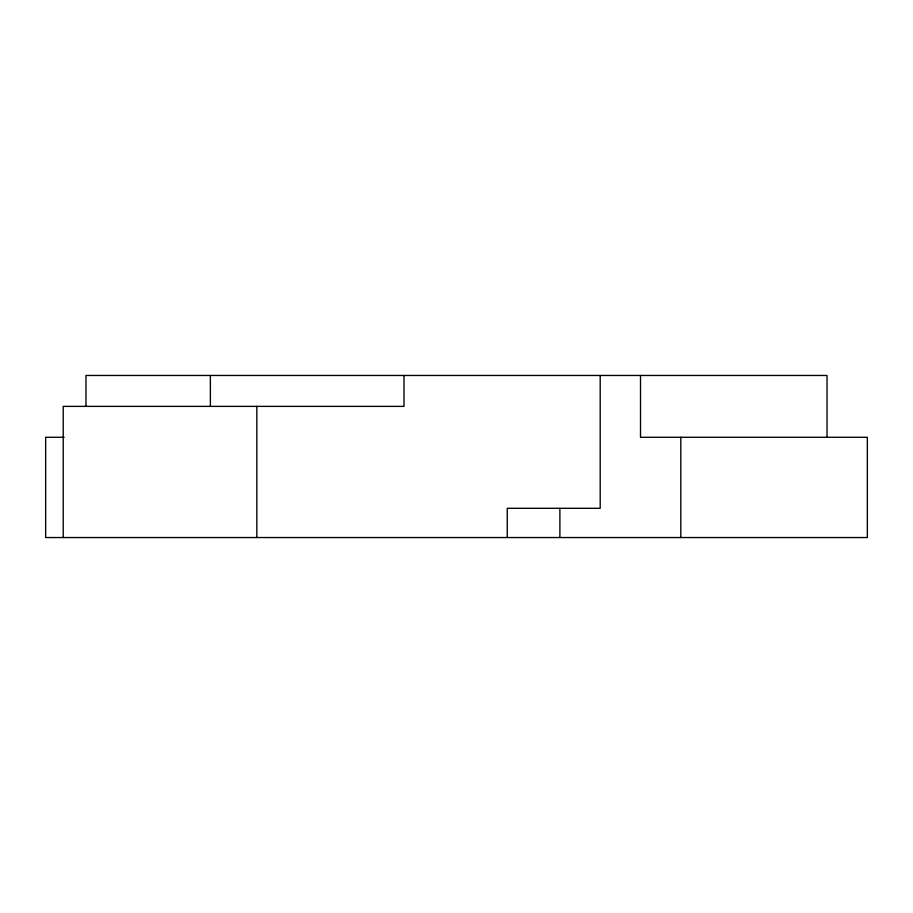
<?xml version="1.0" encoding="UTF-8"?>
<svg xmlns="http://www.w3.org/2000/svg" width="913" height="913" viewBox="0 0 913 913"><rect width="100%" height="100%" fill="white"/><g stroke="black" fill="none" stroke-linecap="round" stroke-linejoin="round"><path stroke-width="1.37" d="M64.161 437.281L45.65 437.281L45.65 537.54L867.35 537.54L867.35 437.281L640.515 437.281L640.515 375.46M827.03 437.281L827.03 375.46L85.97 375.46L85.97 406.376M680.824 437.281L680.824 537.54M600.195 375.46L600.195 508.301L507.251 508.301L507.251 537.54M559.886 508.301L559.886 537.54M403.991 375.46L403.991 406.376L63.225 406.376L63.225 537.54M256.838 406.376L256.838 537.54M210.378 375.46L210.378 406.376"/></g></svg>
